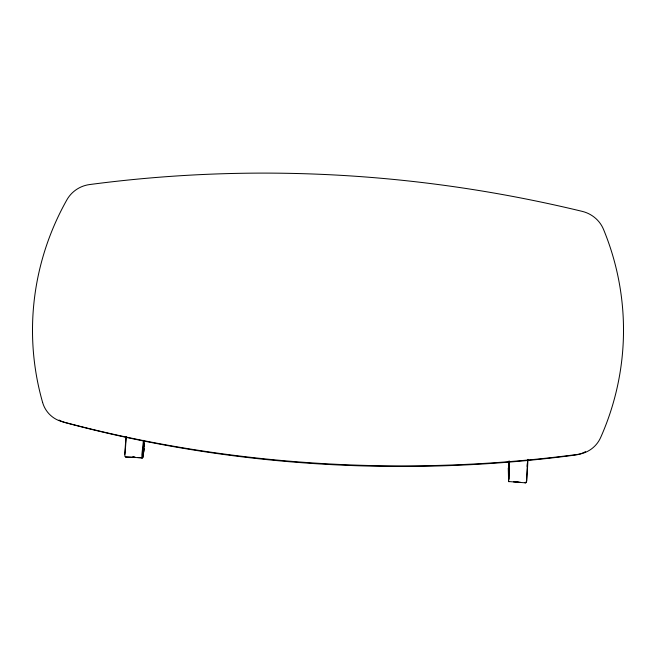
<?xml version="1.0" encoding="UTF-8"?>
<svg xmlns="http://www.w3.org/2000/svg" width="656" height="656" viewBox="0 0 656 656"><rect width="100%" height="100%" fill="white"/><g stroke="black" fill="none" stroke-linecap="round" stroke-linejoin="round"><path stroke-width="0.98" d="M508.531 481.135L508.375 468.048L508.572 481.447L509.064 461.217M509.22 465.211L509.286 461.135M509.236 479.2L509.523 461.906M143.992 441.923L144.509 444.719L143.016 457.511L142.295 457.781L143.902 440.758M526.497 480.315L527.621 459.995M527.982 459.348L526.801 480.807L526.12 482.586M126.018 436.552L124.681 454.854L125.239 456.683M125.001 454.403L126.272 437.035M141.778 455.485L143.459 440.356M142.705 457.494L143.057 454.534M143.287 452.558L143.754 448.597M143.984 446.621L144.222 444.645L143.664 443.325M526.35 481.52L525.718 482.857L508.572 481.52M508.949 481.775L509.064 481.332M508.785 467.671L509.064 467.039M508.375 468.048L508.876 465.276A683.585 109.003 89.8 0 1 508.908 461.135M125.157 456.527L125.591 457.002L142.59 457.872L137.785 457.56M125.591 457.002L134.906 457.371M133.102 456.879L135.021 457.002M513.517 481.84L520.446 482.283M524.398 482.545L525.718 482.857M141.885 458.052L141.696 456.683M527.383 463.349A674.343 219.703 -84.4 0 1 527.153 466.449M518.166 482.103A7.897 7.626 48.6 0 1 516.149 482.234M517.904 482.152A7.888 7.618 48.6 0 1 515.887 482.291M143.885 448.589A7.741 7.437 -51.7 0 1 143.492 452.533M134.701 457.585A7.741 7.437 -51.7 0 1 132.824 456.937M59.106 420.061A30.053 28.536 -44.8 0 0 65.649 422.743A1089.091 891.447 -2.4 0 0 575.074 455.084A30.783 29.454 40.6 0 0 585.496 451.648M42.632 402.513A30.43 28.872 -44.7 0 0 62.115 421.652A1100.473 898.745 -2.4 0 0 577.887 454.378A31.176 29.815 40.4 0 0 600.642 437.536A273.962 268.575 -1.6 0 0 603.471 229.28A29.758 28.06 21.3 0 0 582.225 211.371A2359.542 1771.667 88.3 0 0 89.552 184.566A29.044 27.224 -27.9 0 0 66.928 199.76A273.511 267.697 -13.2 0 0 42.632 402.513"/></g></svg>
